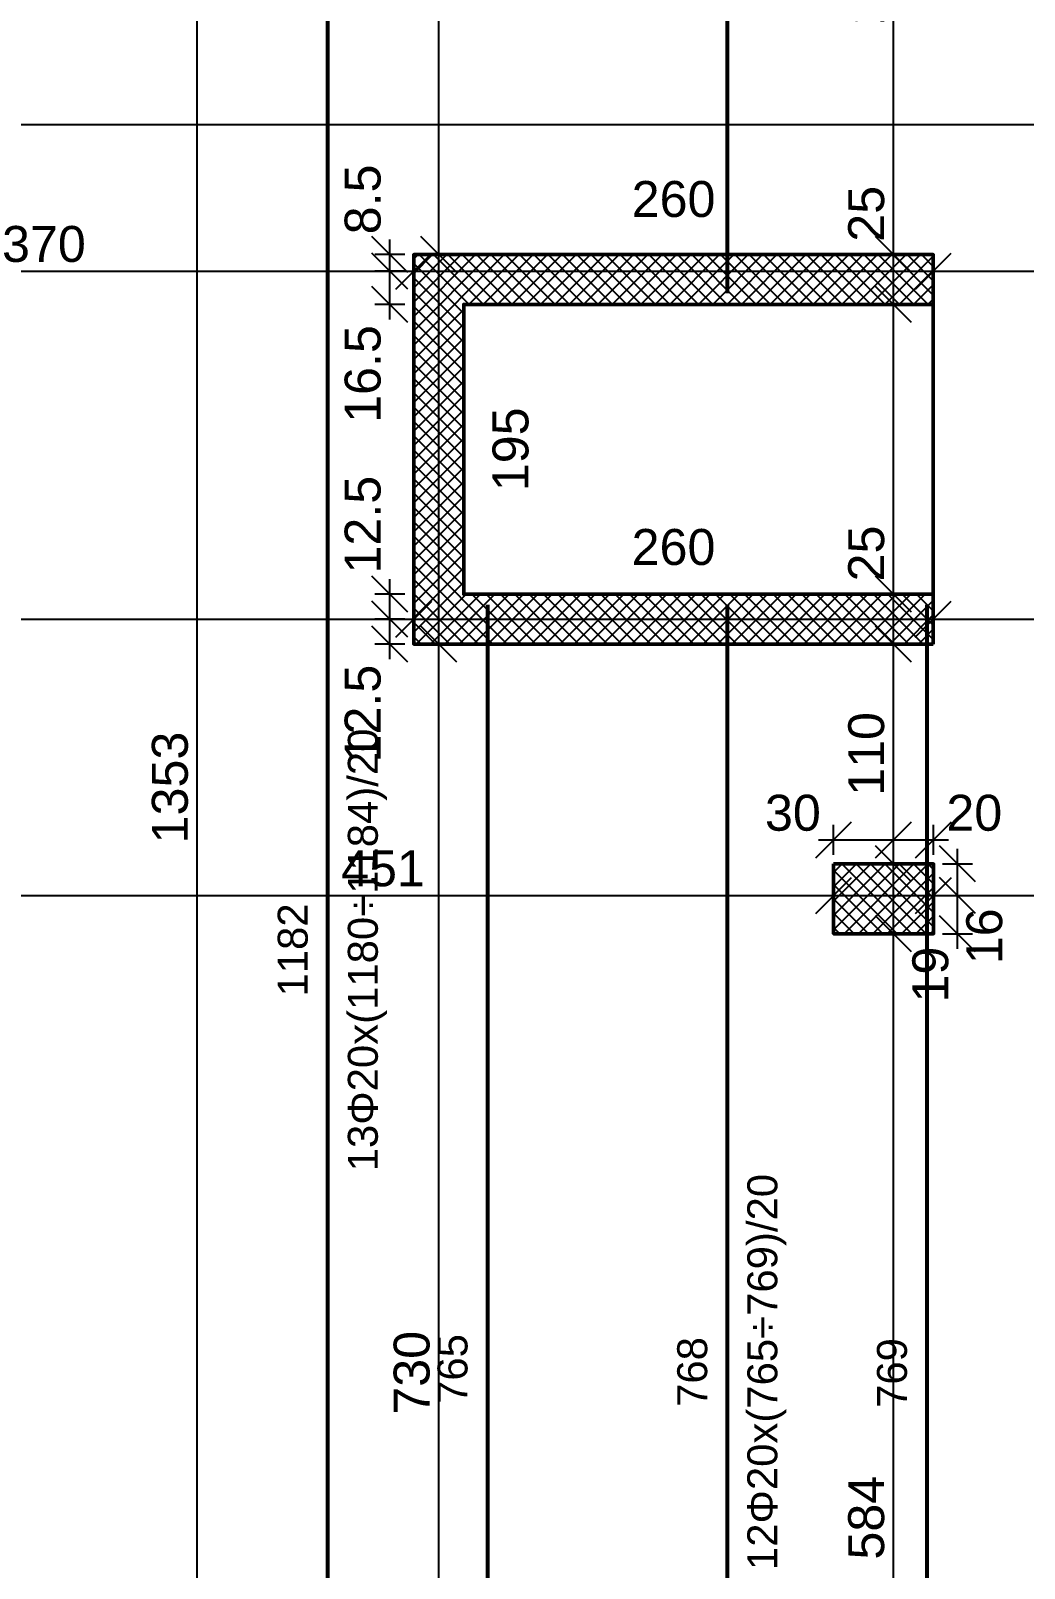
# Model space of a CAD drawing. Header units: millimetres. Extents: x -231 to 4719, y -2977 to 4533.
# Drawn here: x 3315 to 3813, y 280 to 1049 of the extents above; entities that cross this region are included whole.
import ezdxf
from ezdxf.enums import TextEntityAlignment as Align

# ---------------------------------------------------------------- set-up
doc = ezdxf.new("R2010")
doc.units = ezdxf.units.MM
for name, color, linetype, lineweight in [('COLUMN', 4, 'Continuous', 50), ('OPENING', 90, 'Continuous', 50), ('WALL', 1, 'Continuous', 50)]:
    doc.layers.add(name, color=color, linetype=linetype, lineweight=lineweight)
for name, color, linetype in [('FW_AXIS', 7, 'Continuous'), ('FW_COLUMN_HATCH', 8, 'Continuous'), ('FW_DIM', 7, 'Continuous'), ('FW_WALL_HATCH', 8, 'Continuous'), ('REB_BOT_MESH_Y', 5, 'Continuous'), ('REB_BOT_MESH_Y_TEXT', 5, 'Continuous')]:
    doc.layers.add(name, color=color, linetype=linetype)
doc.styles.add('REBAR_TXT', font='arial.ttf')
doc.styles.get("Standard").update_dxf_attribs({"font": 'arial.ttf'})
doc.dimstyles.new('FW_DIM', dxfattribs={"dimtxt": 18, "dimasz": 9, "dimexe": 7.5, "dimexo": 4.5, "dimgap": 4.5, "dimtad": 1, "dimdec": 0, "dimtxsty": 'Standard', "dimtsz": 9, "dimcen": 2.5, "dimdle": 7.5, "dimclrd": 256, "dimclre": 256, "dimclrt": 7, "dimazin": 3, "dimtfac": 1, "dimtmove": 2, "dimatfit": 3})
doc.dimstyles.new('REBAR M-200', dxfattribs={"dimtxt": 15, "dimasz": 15, "dimexe": 25, "dimexo": 12.5, "dimgap": 10, "dimtad": 1, "dimdec": 0, "dimtxsty": 'Standard', "dimblk": 'NONE', "dimcen": 50, "dimse1": 1, "dimse2": 1, "dimclrd": 6, "dimclre": 6, "dimclrt": 7, "dimazin": 3, "dimtfac": 1, "dimtmove": 2, "dimatfit": 3, "dimldrblk": 'NONE', "dimlwd": 53})

# ---------------------------------------------------------------- blocks, each defined once
blk = doc.blocks.new('*D359')
at = {"color": 6, "lineweight": 53}
blk.add_line((3464.04, -2), (3464.04, 1180.5), dxfattribs=at)
at = {"layer": 'Defpoints'}
for p in [(3464.04, 1180.5), (3464.04, -2), (3464.04, -2)]:
    blk.add_point(p, dxfattribs=at)
at = {"layer": 'REB_BOT_MESH_Y', "color": 7, "insert": (3446.54, 589.25), "char_height": 15, "attachment_point": 5, "rotation": 90}
blk.add_mtext('1182', dxfattribs=at)
blk = doc.blocks.new('_NONE')
blk = doc.blocks.new('*D379')
at = {"color": 6, "lineweight": 53}
blk.add_line((3664.04, 918), (3664.04, 1562), dxfattribs=at)
at = {"layer": 'Defpoints'}
for p in [(3664.04, 1562), (3664.04, 918), (3664.04, 918)]:
    blk.add_point(p, dxfattribs=at)
at = {"layer": 'REB_BOT_MESH_Y', "color": 7, "insert": (3646.54, 1240), "char_height": 15, "attachment_point": 5, "rotation": 90}
blk.add_mtext('644', dxfattribs=at)
blk = doc.blocks.new('*D381')
at = {"color": 6, "lineweight": 53}
blk.add_line((3664.04, -6), (3664.04, 762), dxfattribs=at)
at = {"layer": 'Defpoints'}
for p in [(3664.04, 762), (3664.04, -6), (3664.04, -6)]:
    blk.add_point(p, dxfattribs=at)
at = {"layer": 'REB_BOT_MESH_Y', "color": 7, "insert": (3646.54, 378), "char_height": 15, "attachment_point": 5, "rotation": 90}
blk.add_mtext('768', dxfattribs=at)
blk = doc.blocks.new('*D382')
at = {"color": 6, "lineweight": 53}
blk.add_line((3544.04, -3), (3544.04, 762), dxfattribs=at)
at = {"layer": 'Defpoints'}
for p in [(3544.04, 762), (3544.04, -3), (3544.04, -3)]:
    blk.add_point(p, dxfattribs=at)
at = {"layer": 'REB_BOT_MESH_Y', "color": 7, "insert": (3526.54, 379.5), "char_height": 15, "attachment_point": 5, "rotation": 90}
blk.add_mtext('765', dxfattribs=at)
blk = doc.blocks.new('*D383')
at = {"color": 6, "lineweight": 53}
blk.add_line((3764.04, -7), (3764.04, 762), dxfattribs=at)
at = {"layer": 'Defpoints'}
for p in [(3764.04, 762), (3764.04, -7), (3764.04, -7)]:
    blk.add_point(p, dxfattribs=at)
at = {"layer": 'REB_BOT_MESH_Y', "color": 7, "insert": (3746.54, 377.5), "char_height": 15, "attachment_point": 5, "rotation": 90}
blk.add_mtext('769', dxfattribs=at)
blk = doc.blocks.new('_OBLIQUE')
at = {"color": 0, "linetype": 'BYBLOCK'}
blk.add_line((-0.5, -0.5), (0.5, 0.5), dxfattribs=at)
blk = doc.blocks.new('*D410')
for p, q in [((3495.05, 734.86), (3495.05, 762.33)), ((3502.55, 754.83), (3487.55, 754.83)), ((3502.55, 742.36), (3487.55, 742.36))]:
    blk.add_line(p, q)
at = {"layer": 'Defpoints'}
for p in [(3507.05, 754.83), (3495.05, 742.36), (3507.05, 742.36)]:
    blk.add_point(p, dxfattribs=at)
at = {"layer": 'FW_DIM', "xscale": 18, "yscale": 18, "rotation": 90}
for p in [(3495.05, 754.83), (3495.05, 742.36)]:
    blk.add_blockref('_OBLIQUE', p, dxfattribs=at)
at = {"layer": 'FW_DIM', "color": 7, "insert": (3481.55, 707.56), "char_height": 18, "attachment_point": 5, "rotation": 90}
blk.add_mtext('12.5', dxfattribs=at)
blk = doc.blocks.new('*D411')
for p, q in [((3495.05, 747.33), (3495.05, 774.8)), ((3502.55, 767.3), (3487.55, 767.3)), ((3502.55, 754.83), (3487.55, 754.83))]:
    blk.add_line(p, q)
at = {"layer": 'Defpoints'}
for p in [(3507.05, 767.3), (3495.05, 754.83), (3507.05, 754.83)]:
    blk.add_point(p, dxfattribs=at)
at = {"layer": 'FW_DIM', "xscale": 18, "yscale": 18, "rotation": 90}
for p in [(3495.05, 767.3), (3495.05, 754.83)]:
    blk.add_blockref('_OBLIQUE', p, dxfattribs=at)
at = {"layer": 'FW_DIM', "color": 7, "insert": (3481.55, 802.1), "char_height": 18, "attachment_point": 5, "rotation": 90}
blk.add_mtext('12.5', dxfattribs=at)
blk = doc.blocks.new('*D412')
for p, q in [((3495.05, 904.84), (3495.05, 936.51)), ((3502.55, 929.01), (3487.55, 929.01)), ((3502.55, 912.34), (3487.55, 912.34))]:
    blk.add_line(p, q)
at = {"layer": 'Defpoints'}
for p in [(3507.05, 929.01), (3495.05, 912.34), (3507.05, 912.34)]:
    blk.add_point(p, dxfattribs=at)
at = {"layer": 'FW_DIM', "xscale": 18, "yscale": 18, "rotation": 90}
for p in [(3495.05, 929.01), (3495.05, 912.34)]:
    blk.add_blockref('_OBLIQUE', p, dxfattribs=at)
at = {"layer": 'FW_DIM', "color": 7, "insert": (3481.55, 877.54), "char_height": 18, "attachment_point": 5, "rotation": 90}
blk.add_mtext('16.5', dxfattribs=at)
blk = doc.blocks.new('*D413')
for p, q in [((3495.05, 921.51), (3495.05, 944.82)), ((3502.55, 937.32), (3487.55, 937.32)), ((3502.55, 929.01), (3487.55, 929.01))]:
    blk.add_line(p, q)
at = {"layer": 'Defpoints'}
for p in [(3507.05, 937.32), (3495.05, 929.01), (3507.05, 929.01)]:
    blk.add_point(p, dxfattribs=at)
at = {"layer": 'FW_DIM', "xscale": 18, "yscale": 18, "rotation": 90}
for p in [(3495.05, 937.32), (3495.05, 929.01)]:
    blk.add_blockref('_OBLIQUE', p, dxfattribs=at)
at = {"layer": 'FW_DIM', "color": 7, "insert": (3481.55, 964.92), "char_height": 18, "attachment_point": 5, "rotation": 90}
blk.add_mtext('8.5', dxfattribs=at)
blk = doc.blocks.new('*D436')
for p, q in [((3717.24, 636.8), (3717.24, 651.8)), ((3747.15, 636.8), (3747.15, 651.8)), ((3709.74, 644.3), (3754.65, 644.3))]:
    blk.add_line(p, q)
at = {"layer": 'Defpoints'}
for p in [(3717.24, 644.3), (3717.24, 632.3), (3747.15, 632.3)]:
    blk.add_point(p, dxfattribs=at)
at = {"layer": 'FW_DIM', "xscale": 18, "yscale": 18}
for p in [(3717.24, 644.3), (3747.15, 644.3)]:
    blk.add_blockref('_OBLIQUE', p, dxfattribs=at)
at = {"layer": 'FW_DIM', "color": 7, "insert": (3696.84, 657.8), "char_height": 18, "attachment_point": 5}
blk.add_mtext('30', dxfattribs=at)
blk = doc.blocks.new('*D437')
for p, q in [((3747.15, 636.8), (3747.15, 651.8)), ((3767.25, 636.8), (3767.25, 651.8)), ((3739.65, 644.3), (3774.75, 644.3))]:
    blk.add_line(p, q)
at = {"layer": 'Defpoints'}
for p in [(3747.15, 644.3), (3747.15, 632.3), (3767.25, 632.3)]:
    blk.add_point(p, dxfattribs=at)
at = {"layer": 'FW_DIM', "xscale": 18, "yscale": 18}
for p in [(3747.15, 644.3), (3767.25, 644.3)]:
    blk.add_blockref('_OBLIQUE', p, dxfattribs=at)
at = {"layer": 'FW_DIM', "color": 7, "insert": (3787.65, 657.8), "char_height": 18, "attachment_point": 5}
blk.add_mtext('20', dxfattribs=at)
blk = doc.blocks.new('*D438')
for p, q in [((3779.25, 589.83), (3779.25, 623.98)), ((3771.75, 616.48), (3786.75, 616.48)), ((3771.75, 597.33), (3786.75, 597.33))]:
    blk.add_line(p, q)
at = {"layer": 'Defpoints'}
for p in [(3767.25, 616.48), (3767.25, 597.33), (3779.25, 597.33)]:
    blk.add_point(p, dxfattribs=at)
at = {"layer": 'FW_DIM', "xscale": 18, "yscale": 18, "rotation": 90}
for p in [(3779.25, 616.48), (3779.25, 597.33)]:
    blk.add_blockref('_OBLIQUE', p, dxfattribs=at)
at = {"layer": 'FW_DIM', "color": 7, "insert": (3765.75, 576.93), "char_height": 18, "attachment_point": 5, "rotation": 90}
blk.add_mtext('19', dxfattribs=at)
blk = doc.blocks.new('*D439')
for p, q in [((3779.25, 608.98), (3779.25, 639.8)), ((3771.75, 632.3), (3786.75, 632.3)), ((3771.75, 616.48), (3786.75, 616.48))]:
    blk.add_line(p, q)
at = {"layer": 'Defpoints'}
for p in [(3767.25, 632.3), (3767.25, 616.48), (3779.25, 616.48)]:
    blk.add_point(p, dxfattribs=at)
at = {"layer": 'FW_DIM', "xscale": 18, "yscale": 18, "rotation": 90}
for p in [(3779.25, 632.3), (3779.25, 616.48)]:
    blk.add_blockref('_OBLIQUE', p, dxfattribs=at)
at = {"layer": 'FW_DIM', "color": 7, "insert": (3792.75, 596.08), "char_height": 18, "attachment_point": 5, "rotation": 90}
blk.add_mtext('16', dxfattribs=at)
blk = doc.blocks.new('*D449')
for p, q in [((3266.04, 620.98), (3266.04, 623.98)), ((3717.24, 620.98), (3717.24, 623.98)), ((3258.54, 616.48), (3724.74, 616.48))]:
    blk.add_line(p, q)
at = {"layer": 'Defpoints'}
for p in [(3266.04, 616.48), (3266.04, 616.48), (3717.24, 616.48)]:
    blk.add_point(p, dxfattribs=at)
at = {"layer": 'FW_DIM', "xscale": 18, "yscale": 18}
for p in [(3266.04, 616.48), (3717.24, 616.48)]:
    blk.add_blockref('_OBLIQUE', p, dxfattribs=at)
at = {"layer": 'FW_DIM', "color": 7, "insert": (3491.64, 629.98), "char_height": 18, "attachment_point": 5}
blk.add_mtext('451', dxfattribs=at)
blk = doc.blocks.new('*D450')
for p, q in [((3717.24, 620.98), (3717.24, 623.98)), ((3767.25, 620.98), (3767.25, 623.98)), ((3709.74, 616.48), (3774.75, 616.48))]:
    blk.add_line(p, q)
at = {"layer": 'Defpoints'}
for p in [(3717.24, 616.48), (3717.24, 616.48), (3767.25, 616.48)]:
    blk.add_point(p, dxfattribs=at)
at = {"layer": 'FW_DIM', "xscale": 18, "yscale": 18}
for p in [(3717.24, 616.48), (3767.25, 616.48)]:
    blk.add_blockref('_OBLIQUE', p, dxfattribs=at)
blk = doc.blocks.new('*D451')
for p, q in [((3767.25, 620.98), (3767.25, 623.98)), ((3917.03, 620.98), (3917.03, 623.98)), ((3759.75, 616.48), (3924.53, 616.48))]:
    blk.add_line(p, q)
at = {"layer": 'Defpoints'}
for p in [(3767.25, 616.48), (3767.25, 616.48), (3917.03, 616.48)]:
    blk.add_point(p, dxfattribs=at)
at = {"layer": 'FW_DIM', "xscale": 18, "yscale": 18}
for p in [(3767.25, 616.48), (3917.03, 616.48)]:
    blk.add_blockref('_OBLIQUE', p, dxfattribs=at)
at = {"layer": 'FW_DIM', "color": 7, "insert": (3842.14, 629.98), "char_height": 18, "attachment_point": 5}
blk.add_mtext('150', dxfattribs=at)
blk = doc.blocks.new('*D455')
for p, q in [((2919.04, 759.33), (2919.04, 762.33)), ((3507.05, 759.33), (3507.05, 762.33)), ((2911.54, 754.83), (3514.55, 754.83))]:
    blk.add_line(p, q)
at = {"layer": 'Defpoints'}
for p in [(2919.04, 754.83), (2919.04, 754.83), (3507.05, 754.83)]:
    blk.add_point(p, dxfattribs=at)
at = {"layer": 'FW_DIM', "xscale": 18, "yscale": 18}
for p in [(2919.04, 754.83), (3507.05, 754.83)]:
    blk.add_blockref('_OBLIQUE', p, dxfattribs=at)
at = {"layer": 'FW_DIM', "color": 7, "insert": (3213.05, 768.33), "char_height": 18, "attachment_point": 5}
blk.add_mtext('588', dxfattribs=at)
blk = doc.blocks.new('*D456')
for p, q in [((3507.05, 759.33), (3507.05, 762.33)), ((3767.11, 759.33), (3767.11, 762.33)), ((3499.55, 754.83), (3774.61, 754.83))]:
    blk.add_line(p, q)
at = {"layer": 'Defpoints'}
for p in [(3507.05, 754.83), (3507.05, 754.83), (3767.11, 754.83)]:
    blk.add_point(p, dxfattribs=at)
at = {"layer": 'FW_DIM', "xscale": 18, "yscale": 18}
for p in [(3507.05, 754.83), (3767.11, 754.83)]:
    blk.add_blockref('_OBLIQUE', p, dxfattribs=at)
at = {"layer": 'FW_DIM', "color": 7, "insert": (3637.08, 790.83), "char_height": 18, "attachment_point": 5}
blk.add_mtext('260', dxfattribs=at)
blk = doc.blocks.new('*D457')
for p, q in [((3767.11, 759.33), (3767.11, 762.33)), ((3917.05, 759.33), (3917.05, 762.33)), ((3759.61, 754.83), (3924.55, 754.83))]:
    blk.add_line(p, q)
at = {"layer": 'Defpoints'}
for p in [(3767.11, 754.83), (3767.11, 754.83), (3917.05, 754.83)]:
    blk.add_point(p, dxfattribs=at)
at = {"layer": 'FW_DIM', "xscale": 18, "yscale": 18}
for p in [(3767.11, 754.83), (3917.05, 754.83)]:
    blk.add_blockref('_OBLIQUE', p, dxfattribs=at)
at = {"layer": 'FW_DIM', "color": 7, "insert": (3842.08, 768.33), "char_height": 18, "attachment_point": 5}
blk.add_mtext('150', dxfattribs=at)
blk = doc.blocks.new('*D459')
for p, q in [((3136.71, 933.51), (3136.71, 936.51)), ((3507.05, 933.51), (3507.05, 936.51)), ((3129.21, 929.01), (3514.55, 929.01))]:
    blk.add_line(p, q)
at = {"layer": 'Defpoints'}
for p in [(3136.71, 929.01), (3136.71, 929.01), (3507.05, 929.01)]:
    blk.add_point(p, dxfattribs=at)
at = {"layer": 'FW_DIM', "xscale": 18, "yscale": 18}
for p in [(3136.71, 929.01), (3507.05, 929.01)]:
    blk.add_blockref('_OBLIQUE', p, dxfattribs=at)
at = {"layer": 'FW_DIM', "color": 7, "insert": (3321.88, 942.51), "char_height": 18, "attachment_point": 5}
blk.add_mtext('370', dxfattribs=at)
blk = doc.blocks.new('*D460')
for p, q in [((3507.05, 933.51), (3507.05, 936.51)), ((3767.14, 933.51), (3767.14, 936.51)), ((3499.55, 929.01), (3774.64, 929.01))]:
    blk.add_line(p, q)
at = {"layer": 'Defpoints'}
for p in [(3507.05, 929.01), (3507.05, 929.01), (3767.14, 929.01)]:
    blk.add_point(p, dxfattribs=at)
at = {"layer": 'FW_DIM', "xscale": 18, "yscale": 18}
for p in [(3507.05, 929.01), (3767.14, 929.01)]:
    blk.add_blockref('_OBLIQUE', p, dxfattribs=at)
at = {"layer": 'FW_DIM', "color": 7, "insert": (3637.1, 965.01), "char_height": 18, "attachment_point": 5}
blk.add_mtext('260', dxfattribs=at)
blk = doc.blocks.new('*D461')
for p, q in [((3767.14, 933.51), (3767.14, 936.51)), ((3917.05, 933.51), (3917.05, 936.51)), ((3759.64, 929.01), (3924.55, 929.01))]:
    blk.add_line(p, q)
at = {"layer": 'Defpoints'}
for p in [(3767.14, 929.01), (3767.14, 929.01), (3917.05, 929.01)]:
    blk.add_point(p, dxfattribs=at)
at = {"layer": 'FW_DIM', "xscale": 18, "yscale": 18}
for p in [(3767.14, 929.01), (3917.05, 929.01)]:
    blk.add_blockref('_OBLIQUE', p, dxfattribs=at)
at = {"layer": 'FW_DIM', "color": 7, "insert": (3842.1, 942.51), "char_height": 18, "attachment_point": 5}
blk.add_mtext('150', dxfattribs=at)
blk = doc.blocks.new('*D466')
for p, q in [((3226.85, 1006.9), (3226.85, 1009.9)), ((4488.03, 1006.9), (4488.03, 1009.9)), ((3219.35, 1002.4), (4495.53, 1002.4))]:
    blk.add_line(p, q)
at = {"layer": 'Defpoints'}
for p in [(3226.85, 1002.4), (3226.85, 1002.4), (4488.03, 1002.4)]:
    blk.add_point(p, dxfattribs=at)
at = {"layer": 'FW_DIM', "xscale": 18, "yscale": 18}
for p in [(3226.85, 1002.4), (4488.03, 1002.4)]:
    blk.add_blockref('_OBLIQUE', p, dxfattribs=at)
at = {"layer": 'FW_DIM', "color": 7, "insert": (3857.44, 1015.9), "char_height": 18, "attachment_point": 5}
blk.add_mtext('1261', dxfattribs=at)
blk = doc.blocks.new('*D484')
for p, q in [((3398.55, -13.69), (3398.55, 1354.79)), ((3394.05, 1347.29), (3391.05, 1347.29)), ((3394.05, -6.19), (3391.05, -6.19))]:
    blk.add_line(p, q)
at = {"layer": 'Defpoints'}
for p in [(3398.55, 1347.29), (3398.55, -6.19), (3398.55, -6.19)]:
    blk.add_point(p, dxfattribs=at)
at = {"layer": 'FW_DIM', "xscale": 18, "yscale": 18, "rotation": 90}
for p in [(3398.55, 1347.29), (3398.55, -6.19)]:
    blk.add_blockref('_OBLIQUE', p, dxfattribs=at)
at = {"layer": 'FW_DIM', "color": 7, "insert": (3385.05, 670.55), "char_height": 18, "attachment_point": 5, "rotation": 90}
blk.add_mtext('1353', dxfattribs=at)
blk = doc.blocks.new('*D488')
for p, q in [((3519.57, 5.34), (3519.57, 749.85)), ((3515.07, 742.35), (3512.07, 742.35)), ((3515.07, 12.84), (3512.07, 12.84))]:
    blk.add_line(p, q)
at = {"layer": 'Defpoints'}
for p in [(3519.57, 742.35), (3519.57, 12.84), (3519.57, 12.84)]:
    blk.add_point(p, dxfattribs=at)
at = {"layer": 'FW_DIM', "xscale": 18, "yscale": 18, "rotation": 90}
for p in [(3519.57, 742.35), (3519.57, 12.84)]:
    blk.add_blockref('_OBLIQUE', p, dxfattribs=at)
at = {"layer": 'FW_DIM', "color": 7, "insert": (3506.07, 377.59), "char_height": 18, "attachment_point": 5, "rotation": 90}
blk.add_mtext('730', dxfattribs=at)
blk = doc.blocks.new('*D489')
for p, q in [((3519.57, 734.85), (3519.57, 944.82)), ((3515.07, 937.32), (3512.07, 937.32)), ((3515.07, 742.35), (3512.07, 742.35))]:
    blk.add_line(p, q)
at = {"layer": 'Defpoints'}
for p in [(3519.57, 937.32), (3519.57, 742.35), (3519.57, 742.35)]:
    blk.add_point(p, dxfattribs=at)
at = {"layer": 'FW_DIM', "xscale": 18, "yscale": 18, "rotation": 90}
for p in [(3519.57, 937.32), (3519.57, 742.35)]:
    blk.add_blockref('_OBLIQUE', p, dxfattribs=at)
at = {"layer": 'FW_DIM', "color": 7, "insert": (3555.57, 839.83), "char_height": 18, "attachment_point": 5, "rotation": 90}
blk.add_mtext('195', dxfattribs=at)
blk = doc.blocks.new('*D490')
for p, q in [((3519.57, 929.82), (3519.57, 1574.77)), ((3515.07, 1567.27), (3512.07, 1567.27)), ((3515.07, 937.32), (3512.07, 937.32))]:
    blk.add_line(p, q)
at = {"layer": 'Defpoints'}
for p in [(3519.57, 1567.27), (3519.57, 937.32), (3519.57, 937.32)]:
    blk.add_point(p, dxfattribs=at)
at = {"layer": 'FW_DIM', "xscale": 18, "yscale": 18, "rotation": 90}
for p in [(3519.57, 1567.27), (3519.57, 937.32)]:
    blk.add_blockref('_OBLIQUE', p, dxfattribs=at)
at = {"layer": 'FW_DIM', "color": 7, "insert": (3506.07, 1252.3), "char_height": 18, "attachment_point": 5, "rotation": 90}
blk.add_mtext('630', dxfattribs=at)
blk = doc.blocks.new('*D492')
for p, q in [((3747.15, 5.34), (3747.15, 604.83)), ((3742.65, 597.33), (3739.65, 597.33)), ((3742.65, 12.84), (3739.65, 12.84))]:
    blk.add_line(p, q)
at = {"layer": 'Defpoints'}
for p in [(3747.15, 597.33), (3747.15, 12.84), (3747.15, 12.84)]:
    blk.add_point(p, dxfattribs=at)
at = {"layer": 'FW_DIM', "xscale": 18, "yscale": 18, "rotation": 90}
for p in [(3747.15, 597.33), (3747.15, 12.84)]:
    blk.add_blockref('_OBLIQUE', p, dxfattribs=at)
at = {"layer": 'FW_DIM', "color": 7, "insert": (3733.65, 305.08), "char_height": 18, "attachment_point": 5, "rotation": 90}
blk.add_mtext('584', dxfattribs=at)
blk = doc.blocks.new('*D493')
for p, q in [((3747.15, 589.83), (3747.15, 639.8)), ((3742.65, 632.3), (3739.65, 632.3)), ((3742.65, 597.33), (3739.65, 597.33))]:
    blk.add_line(p, q)
at = {"layer": 'Defpoints'}
for p in [(3747.15, 632.3), (3747.15, 597.33), (3747.15, 597.33)]:
    blk.add_point(p, dxfattribs=at)
at = {"layer": 'FW_DIM', "xscale": 18, "yscale": 18, "rotation": 90}
for p in [(3747.15, 632.3), (3747.15, 597.33)]:
    blk.add_blockref('_OBLIQUE', p, dxfattribs=at)
blk = doc.blocks.new('*D494')
for p, q in [((3747.15, 624.8), (3747.15, 749.87)), ((3742.65, 742.37), (3739.65, 742.37)), ((3742.65, 632.3), (3739.65, 632.3))]:
    blk.add_line(p, q)
at = {"layer": 'Defpoints'}
for p in [(3747.15, 742.37), (3747.15, 632.3), (3747.15, 632.3)]:
    blk.add_point(p, dxfattribs=at)
at = {"layer": 'FW_DIM', "xscale": 18, "yscale": 18, "rotation": 90}
for p in [(3747.15, 742.37), (3747.15, 632.3)]:
    blk.add_blockref('_OBLIQUE', p, dxfattribs=at)
at = {"layer": 'FW_DIM', "color": 7, "insert": (3733.65, 687.34), "char_height": 18, "attachment_point": 5, "rotation": 90}
blk.add_mtext('110', dxfattribs=at)
blk = doc.blocks.new('*D495')
for p, q in [((3747.15, 734.87), (3747.15, 774.8)), ((3742.65, 767.3), (3739.65, 767.3)), ((3742.65, 742.37), (3739.65, 742.37))]:
    blk.add_line(p, q)
at = {"layer": 'Defpoints'}
for p in [(3747.15, 767.3), (3747.15, 742.37), (3747.15, 742.37)]:
    blk.add_point(p, dxfattribs=at)
at = {"layer": 'FW_DIM', "xscale": 18, "yscale": 18, "rotation": 90}
for p in [(3747.15, 767.3), (3747.15, 742.37)]:
    blk.add_blockref('_OBLIQUE', p, dxfattribs=at)
at = {"layer": 'FW_DIM', "color": 7, "insert": (3733.65, 787.7), "char_height": 18, "attachment_point": 5, "rotation": 90}
blk.add_mtext('25', dxfattribs=at)
blk = doc.blocks.new('*D496')
for p, q in [((3747.15, 904.84), (3747.15, 944.82)), ((3742.65, 937.32), (3739.65, 937.32)), ((3742.65, 912.34), (3739.65, 912.34))]:
    blk.add_line(p, q)
at = {"layer": 'Defpoints'}
for p in [(3747.15, 937.32), (3747.15, 912.34), (3747.15, 912.34)]:
    blk.add_point(p, dxfattribs=at)
at = {"layer": 'FW_DIM', "xscale": 18, "yscale": 18, "rotation": 90}
for p in [(3747.15, 937.32), (3747.15, 912.34)]:
    blk.add_blockref('_OBLIQUE', p, dxfattribs=at)
at = {"layer": 'FW_DIM', "color": 7, "insert": (3733.65, 957.72), "char_height": 18, "attachment_point": 5, "rotation": 90}
blk.add_mtext('25', dxfattribs=at)
blk = doc.blocks.new('*D497')
for p, q in [((3747.15, 929.82), (3747.15, 1217.32)), ((3742.65, 1209.82), (3739.65, 1209.82)), ((3742.65, 937.32), (3739.65, 937.32))]:
    blk.add_line(p, q)
at = {"layer": 'Defpoints'}
for p in [(3747.15, 1209.82), (3747.15, 937.32), (3747.15, 937.32)]:
    blk.add_point(p, dxfattribs=at)
at = {"layer": 'FW_DIM', "xscale": 18, "yscale": 18, "rotation": 90}
for p in [(3747.15, 1209.82), (3747.15, 937.32)]:
    blk.add_blockref('_OBLIQUE', p, dxfattribs=at)
at = {"layer": 'FW_DIM', "color": 7, "insert": (3733.65, 1073.57), "char_height": 18, "attachment_point": 5, "rotation": 90}
blk.add_mtext('272', dxfattribs=at)

msp = doc.modelspace()

# ---------------------------------------------------------------- hatches: boundary and pattern name
at = {"layer": 'FW_COLUMN_HATCH'}
h = msp.add_hatch(dxfattribs=at)
h.set_pattern_fill('ANSI37', scale=1.6)
h.paths.add_polyline_path([(3717.24, 632.3), (3767.25, 632.3), (3767.25, 597.33), (3717.24, 597.33), (3717.24, 632.3)])
at = {"layer": 'FW_WALL_HATCH'}
h = msp.add_hatch(dxfattribs=at)
h.set_pattern_fill('ANSI37', scale=1.6)
h.paths.add_polyline_path([(3767.14, 912.34), (3532.08, 912.34), (3532.08, 767.3), (3767.11, 767.32), (3767.11, 767.3), (3767.11, 742.37), (3767.03, 742.37), (3507.05, 742.35), (3507.05, 937.32), (3767.14, 937.32), (3767.14, 912.34)])

# ---------------------------------------------------------------- linework, layer by layer
at = {"layer": 'COLUMN'}
msp.add_lwpolyline([(3717.24, 632.3), (3767.25, 632.3), (3767.25, 597.33), (3717.24, 597.33)], close=True, dxfattribs=at)
at = {"layer": 'FW_AXIS', "color": 8}
for p, q in [((3398.55, -22.7), (3398.55, 1567.29)), ((3519.57, -22.7), (3519.57, 1567.29)), ((3747.15, -22.7), (3747.15, 1567.29)), ((2919.04, 1002.4), (4488.08, 1002.4)), ((2919.04, 929.01), (4488.08, 929.01)), ((2919.04, 754.83), (4488.08, 754.83)), ((2919.04, 616.48), (4488.08, 616.48))]:
    msp.add_line(p, q, dxfattribs=at)
at = {"layer": 'OPENING'}
msp.add_lwpolyline([(3767.14, 912.34), (3532.08, 912.34), (3532.08, 767.3), (3767.14, 767.3)], close=True, dxfattribs=at)
at = {"layer": 'WALL'}
msp.add_lwpolyline([(3767.03, 742.37), (3507.05, 742.35), (3507.05, 937.32), (3767.14, 937.32), (3767.14, 912.34), (3532.08, 912.34), (3532.08, 767.3), (3767.11, 767.32), (3767.11, 767.3), (3767.11, 742.37)], dxfattribs=at)

# ---------------------------------------------------------------- texts
at = {"layer": 'REB_BOT_MESH_Y_TEXT', "color": 7, "style": 'REBAR_TXT'}
for s, p in [('13Φ20x(1180÷1184)/20', (3474.04, 589.25)), ('12Φ20x(765÷769)/20', (3674.04, 378))]:
    msp.add_text(s, height=15, rotation=90, dxfattribs=at).set_placement(p, align=Align.TOP_CENTER)

# ---------------------------------------------------------------- dimensions: what is measured, and where the dimension line sits
at = {"layer": 'FW_DIM'}
for base, p1, p2, text, picture, middle in [((3519.57, 937.32), (3519.57, 937.32), (3519.57, 1567.27), '630', '*D490', (3506.07, 1252.3)), ((3398.55, -6.19), (3398.55, -6.19), (3398.55, 1347.29), '1353', '*D484', (3385.05, 670.55)), ((3747.15, 937.32), (3747.15, 937.32), (3747.15, 1209.82), '272', '*D497', (3733.65, 1073.57)), ((3495.05, 929.01), (3507.05, 929.01), (3507.05, 937.32), '8.5', '*D413', (3481.55, 964.92)), ((3747.15, 912.34), (3747.15, 912.34), (3747.15, 937.32), '25', '*D496', (3733.65, 957.72)), ((3519.57, 742.35), (3519.57, 742.35), (3519.57, 937.32), '195', '*D489', (3555.57, 839.83)), ((3495.05, 912.34), (3507.05, 912.34), (3507.05, 929.01), '16.5', '*D412', (3481.55, 877.54)), ((3495.05, 754.83), (3507.05, 754.83), (3507.05, 767.3), '12.5', '*D411', (3481.55, 802.1)), ((3747.15, 742.37), (3747.15, 742.37), (3747.15, 767.3), '25', '*D495', (3733.65, 787.7)), ((3495.05, 742.36), (3507.05, 742.36), (3507.05, 754.83), '12.5', '*D410', (3481.55, 707.56)), ((3519.57, 12.84), (3519.57, 12.84), (3519.57, 742.35), '730', '*D488', (3506.07, 377.59)), ((3747.15, 632.3), (3747.15, 632.3), (3747.15, 742.37), '110', '*D494', (3733.65, 687.34)), ((3747.15, 597.33), (3747.15, 597.33), (3747.15, 632.3), ' ', '*D493', (3747.15, 614.82)), ((3779.25, 616.48), (3767.25, 616.48), (3767.25, 632.3), '16', '*D439', (3792.75, 596.08)), ((3779.25, 597.33), (3767.25, 597.33), (3767.25, 616.48), '19', '*D438', (3765.75, 576.93)), ((3747.15, 12.84), (3747.15, 12.84), (3747.15, 597.33), '584', '*D492', (3733.65, 305.08))]:
    dim = msp.add_linear_dim(base=base, p1=p1, p2=p2, angle=90, text=text, dimstyle='FW_DIM', override={"dimtmove": 2}, dxfattribs=at)
    dim.commit()
    dim.dimension.update_dxf_attribs({"geometry": picture, "text_midpoint": middle, "dimtype": 160})
for base, p1, p2, text, picture, middle in [((3226.85, 1002.4), (3226.85, 1002.4), (4488.03, 1002.4), '1261', '*D466', (3857.44, 1015.9)), ((3507.05, 929.01), (3507.05, 929.01), (3767.14, 929.01), '260', '*D460', (3637.1, 965.01)), ((3136.71, 929.01), (3136.71, 929.01), (3507.05, 929.01), '370', '*D459', (3321.88, 942.51)), ((3767.14, 929.01), (3767.14, 929.01), (3917.05, 929.01), '150', '*D461', (3842.1, 942.51)), ((3507.05, 754.83), (3507.05, 754.83), (3767.11, 754.83), '260', '*D456', (3637.08, 790.83)), ((2919.04, 754.83), (2919.04, 754.83), (3507.05, 754.83), '588', '*D455', (3213.05, 768.33)), ((3767.11, 754.83), (3767.11, 754.83), (3917.05, 754.83), '150', '*D457', (3842.08, 768.33)), ((3717.24, 644.3), (3717.24, 632.3), (3747.15, 632.3), '30', '*D436', (3696.84, 657.8)), ((3747.15, 644.3), (3747.15, 632.3), (3767.25, 632.3), '20', '*D437', (3787.65, 657.8)), ((3266.04, 616.48), (3266.04, 616.48), (3717.24, 616.48), '451', '*D449', (3491.64, 629.98)), ((3767.25, 616.48), (3767.25, 616.48), (3917.03, 616.48), '150', '*D451', (3842.14, 629.98)), ((3717.24, 616.48), (3717.24, 616.48), (3767.25, 616.48), ' ', '*D450', (3742.24, 616.48))]:
    dim = msp.add_linear_dim(base=base, p1=p1, p2=p2, text=text, dimstyle='FW_DIM', override={"dimtmove": 2}, dxfattribs=at)
    dim.commit()
    dim.dimension.update_dxf_attribs({"geometry": picture, "text_midpoint": middle, "dimtype": 160})
at = {"layer": 'REB_BOT_MESH_Y'}
for base, p1, p2, picture, middle in [((3664.04, 918), (3664.04, 918), (3664.04, 1562), '*D379', (3646.54, 1240)), ((3464.0398754, -2), (3464.0398754, -2), (3464.0398754, 1180.5), '*D359', (3446.5398754, 589.25)), ((3544.04, -3), (3544.04, -3), (3544.04, 762), '*D382', (3526.54, 379.5)), ((3664.04, -6), (3664.04, -6), (3664.04, 762), '*D381', (3646.54, 378)), ((3764.04, -7), (3764.04, -7), (3764.04, 762), '*D383', (3746.54, 377.5))]:
    dim = msp.add_linear_dim(base=base, p1=p1, p2=p2, angle=90, dimstyle='REBAR M-200', dxfattribs=at)
    dim.commit()
    dim.dimension.update_dxf_attribs({"geometry": picture, "text_midpoint": middle})

doc.saveas('drawing.dxf')
